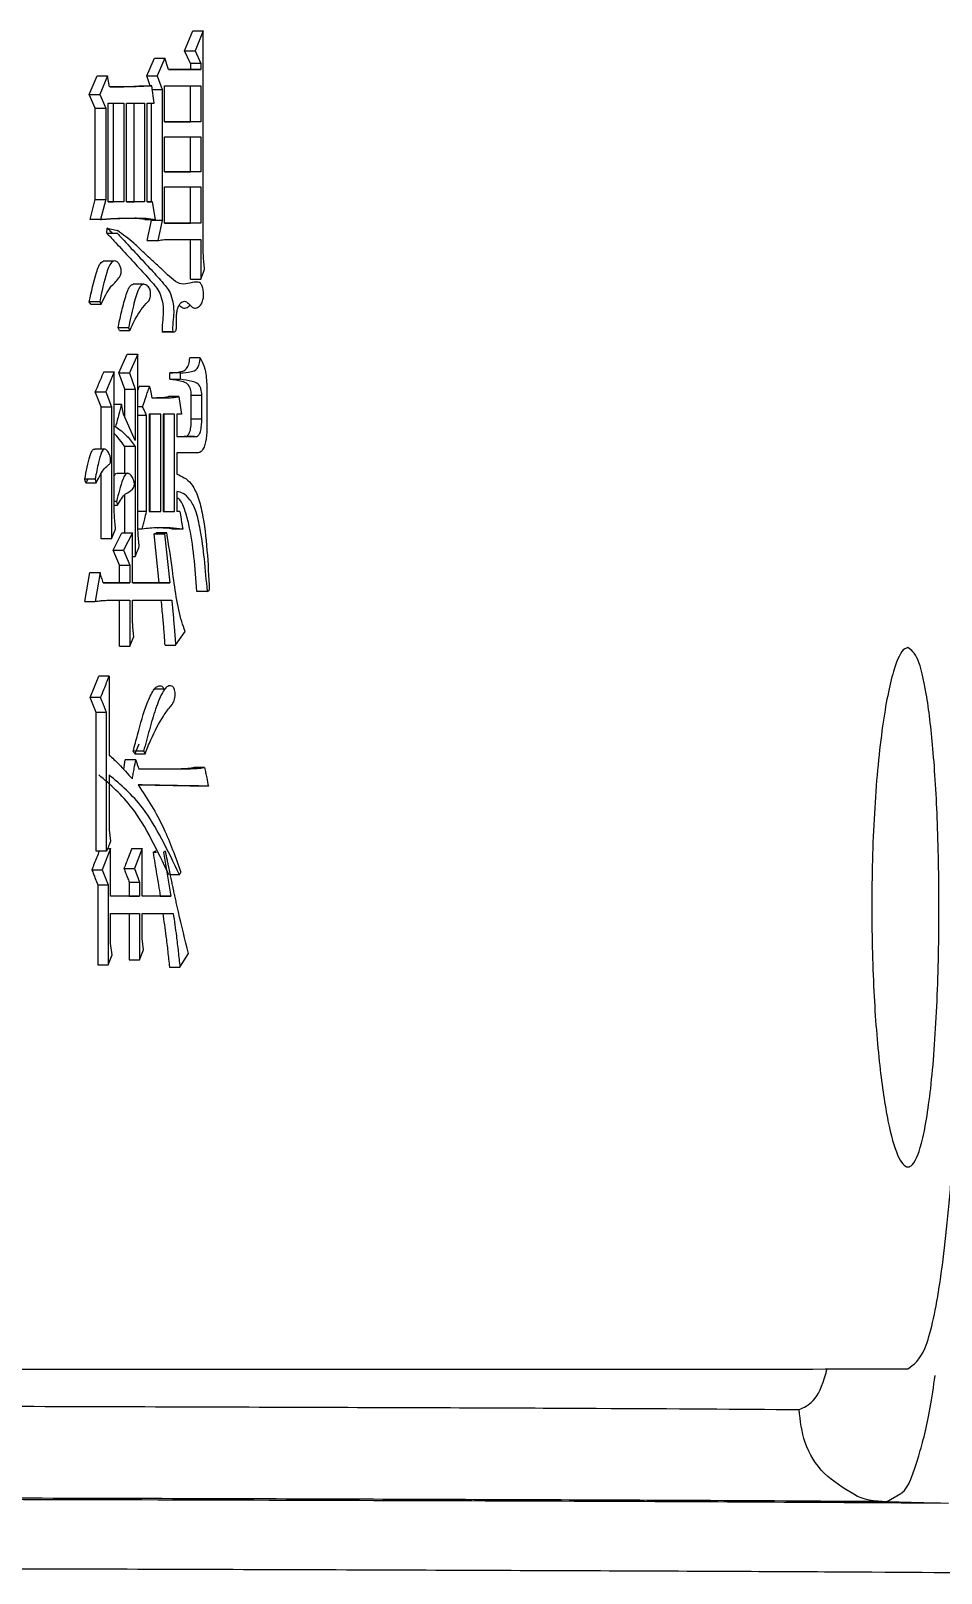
# Model space of a CAD drawing. Header units: millimetres. Extents: x 2451 to 4400, y 944 to 2322.
# Drawn here: x 3339.76 to 3347.64, y 1141.1 to 1154.46 of the extents above; entities that cross this region are included whole.
import ezdxf

# ---------------------------------------------------------------- set-up
doc = ezdxf.new("R2010")
doc.units = ezdxf.units.MM

msp = doc.modelspace()

# ---------------------------------------------------------------- linework, layer by layer
at = {"color": 7, "linetype": 'Continuous', "lineweight": 25}
for p, q in [((3341.095, 1154.285), (3341.165, 1154.458)), ((3341.165, 1154.458), (3341.256, 1154.458)), ((3341.256, 1154.458), (3341.186, 1154.285)), ((3341.256, 1152.609), (3341.256, 1154.458)), ((3340.768, 1154.069), (3340.835, 1154.221)), ((3340.835, 1154.221), (3340.925, 1154.221)), ((3340.925, 1154.221), (3340.858, 1154.069)), ((3340.955, 1154.123), (3340.925, 1154.221)), ((3341.095, 1154.285), (3341.186, 1154.285)), ((3341.145, 1154.177), (3341.095, 1154.285)), ((3341.186, 1154.285), (3341.235, 1154.177)), ((3340.27, 1153.907), (3340.339, 1154.069)), ((3340.339, 1154.069), (3340.429, 1154.069)), ((3340.429, 1154.069), (3340.36, 1153.907)), ((3340.446, 1153.972), (3340.429, 1154.069)), ((3340.768, 1154.069), (3340.858, 1154.069)), ((3340.798, 1153.983), (3340.768, 1154.069)), ((3340.858, 1154.069), (3340.9, 1153.95)), ((3341.235, 1154.177), (3341.145, 1154.177)), ((3341.145, 1154.177), (3341.145, 1154.123)), ((3341.145, 1154.123), (3341.235, 1154.123)), ((3341.235, 1154.177), (3341.235, 1154.123)), ((3340.722, 1153.983), (3340.812, 1153.983)), ((3340.833, 1153.831), (3340.812, 1153.983)), ((3340.817, 1153.95), (3340.9, 1153.95)), ((3340.9, 1153.95), (3340.9, 1152.814)), ((3340.921, 1153.669), (3340.921, 1153.983)), ((3340.921, 1153.983), (3341.235, 1153.983)), ((3341.145, 1153.669), (3341.145, 1153.983)), ((3341.235, 1153.983), (3341.235, 1153.669)), ((3340.27, 1153.907), (3340.36, 1153.907)), ((3340.322, 1153.788), (3340.27, 1153.907)), ((3340.322, 1153.788), (3340.412, 1153.788)), ((3340.322, 1152.998), (3340.322, 1153.788)), ((3340.36, 1153.907), (3340.412, 1153.788)), ((3340.412, 1153.788), (3340.412, 1152.998)), ((3340.433, 1152.977), (3340.433, 1153.831)), ((3340.433, 1153.831), (3340.57, 1153.831)), ((3340.48, 1152.977), (3340.48, 1153.831)), ((3340.57, 1153.831), (3340.57, 1152.977)), ((3340.592, 1152.977), (3340.592, 1153.831)), ((3340.592, 1153.831), (3340.749, 1153.831)), ((3340.659, 1152.977), (3340.659, 1153.831)), ((3340.749, 1153.831), (3340.749, 1152.977)), ((3340.77, 1153.831), (3340.833, 1153.831)), ((3340.77, 1152.977), (3340.77, 1153.831)), ((3340.81, 1152.977), (3340.81, 1153.831)), ((3341.235, 1153.669), (3340.921, 1153.669)), ((3340.921, 1153.669), (3341.145, 1153.669)), ((3341.235, 1153.669), (3341.145, 1153.669)), ((3340.921, 1153.236), (3340.921, 1153.539)), ((3340.921, 1153.539), (3341.235, 1153.539)), ((3341.145, 1153.236), (3341.145, 1153.539)), ((3341.235, 1153.539), (3341.235, 1153.236)), ((3341.235, 1153.236), (3340.921, 1153.236)), ((3340.921, 1153.236), (3341.145, 1153.236)), ((3341.235, 1153.236), (3341.145, 1153.236)), ((3340.279, 1152.825), (3340.322, 1152.998)), ((3340.322, 1152.998), (3340.412, 1152.998)), ((3340.412, 1152.998), (3340.368, 1152.825)), ((3340.921, 1152.793), (3340.921, 1153.106)), ((3340.921, 1153.106), (3341.235, 1153.106)), ((3341.145, 1152.793), (3341.145, 1153.106)), ((3341.235, 1153.106), (3341.235, 1152.793)), ((3340.57, 1152.977), (3340.433, 1152.977)), ((3340.433, 1152.977), (3340.48, 1152.977)), ((3340.57, 1152.977), (3340.48, 1152.977)), ((3340.749, 1152.977), (3340.592, 1152.977)), ((3340.592, 1152.977), (3340.659, 1152.977)), ((3340.749, 1152.977), (3340.659, 1152.977)), ((3340.816, 1152.977), (3340.77, 1152.977)), ((3340.77, 1152.977), (3340.816, 1152.977)), ((3340.842, 1152.825), (3340.816, 1152.977)), ((3340.368, 1152.825), (3340.279, 1152.825)), ((3340.421, 1152.706), (3340.425, 1152.749)), ((3340.425, 1152.749), (3340.513, 1152.728)), ((3340.671, 1152.836), (3340.663, 1152.836)), ((3340.671, 1152.836), (3340.762, 1152.836)), ((3340.751, 1152.825), (3340.842, 1152.825)), ((3340.762, 1152.836), (3340.842, 1152.825)), ((3340.772, 1152.641), (3340.81, 1152.814)), ((3340.81, 1152.814), (3340.81, 1152.825)), ((3340.9, 1152.814), (3340.81, 1152.814)), ((3340.9, 1152.814), (3340.862, 1152.641)), ((3341.235, 1152.793), (3340.921, 1152.793)), ((3340.921, 1152.793), (3341.145, 1152.793)), ((3341.235, 1152.793), (3341.145, 1152.793)), ((3340.772, 1152.641), (3340.862, 1152.641)), ((3341.145, 1152.306), (3341.145, 1152.652)), ((3341.235, 1152.652), (3341.235, 1152.306)), ((3340.479, 1152.463), (3340.389, 1152.463)), ((3341.235, 1152.306), (3341.268, 1152.392)), ((3340.741, 1152.263), (3340.65, 1152.263)), ((3340.283, 1152.089), (3340.27, 1152.111)), ((3340.283, 1152.089), (3340.373, 1152.089)), ((3340.36, 1152.111), (3340.373, 1152.089)), ((3340.609, 1151.884), (3340.519, 1151.884)), ((3340.532, 1151.862), (3340.622, 1151.862)), ((3341, 1151.852), (3340.91, 1151.852)), ((3340.527, 1151.495), (3340.599, 1151.657)), ((3340.599, 1151.657), (3340.69, 1151.657)), ((3340.69, 1151.657), (3340.617, 1151.495)), ((3340.69, 1150.207), (3340.69, 1151.657)), ((3341.231, 1151.624), (3341.14, 1151.624)), ((3340.395, 1151.505), (3340.485, 1151.505)), ((3340.485, 1151.505), (3340.412, 1151.332)), ((3340.485, 1150.359), (3340.485, 1151.505)), ((3340.527, 1151.495), (3340.617, 1151.495)), ((3340.578, 1151.354), (3340.527, 1151.495)), ((3340.617, 1151.495), (3340.668, 1151.354)), ((3340.69, 1151.343), (3340.701, 1151.376)), ((3340.791, 1151.376), (3340.701, 1151.376)), ((3341.058, 1151.495), (3340.968, 1151.495)), ((3340.968, 1151.44), (3340.968, 1151.495)), ((3340.968, 1151.44), (3341.058, 1151.44)), ((3341.058, 1151.495), (3341.058, 1151.44)), ((3340.322, 1151.332), (3340.412, 1151.332)), ((3340.373, 1151.202), (3340.322, 1151.332)), ((3340.412, 1151.332), (3340.463, 1151.202)), ((3340.578, 1151.111), (3340.578, 1151.354)), ((3340.668, 1151.354), (3340.668, 1150.91)), ((3340.812, 1151.278), (3340.942, 1151.278)), ((3340.812, 1151.278), (3340.851, 1151.278)), ((3340.942, 1151.278), (3340.851, 1151.278)), ((3341.046, 1151.289), (3340.955, 1151.289)), ((3341.244, 1151.3), (3341.153, 1151.3)), ((3341.153, 1151.094), (3341.153, 1151.3)), ((3341.244, 1151.094), (3341.244, 1151.3)), ((3341.288, 1151.343), (3341.288, 1151.04)), ((3340.373, 1151.202), (3340.463, 1151.202)), ((3340.373, 1150.835), (3340.373, 1151.202)), ((3340.463, 1151.202), (3340.463, 1150.056)), ((3340.485, 1151.224), (3340.549, 1151.224)), ((3340.566, 1151.138), (3340.549, 1151.224)), ((3340.668, 1150.91), (3340.566, 1151.138)), ((3340.732, 1151.202), (3340.69, 1151.202)), ((3340.766, 1151.127), (3340.69, 1151.127)), ((3340.766, 1150.294), (3340.766, 1151.127)), ((3340.888, 1151.138), (3340.787, 1151.138)), ((3340.787, 1151.138), (3340.787, 1150.294)), ((3340.797, 1150.294), (3340.797, 1151.138)), ((3340.888, 1150.294), (3340.888, 1151.138)), ((3341.009, 1151.138), (3340.909, 1151.138)), ((3340.909, 1151.138), (3340.909, 1150.294)), ((3340.918, 1150.294), (3340.918, 1151.138)), ((3341.009, 1150.294), (3341.009, 1151.138)), ((3341.067, 1151.138), (3341.029, 1151.138)), ((3341.029, 1151.138), (3341.029, 1150.943)), ((3340.485, 1151.029), (3340.498, 1151.029)), ((3341.244, 1151.094), (3341.153, 1151.094)), ((3340.668, 1150.856), (3340.578, 1150.856)), ((3340.578, 1150.624), (3340.578, 1150.856)), ((3340.668, 1150.856), (3340.668, 1149.904)), ((3341.029, 1150.943), (3341.182, 1150.943)), ((3341.029, 1150.943), (3341.091, 1150.943)), ((3341.182, 1150.943), (3341.091, 1150.943)), ((3340.408, 1150.835), (3340.317, 1150.835)), ((3341.186, 1150.802), (3341.029, 1150.802)), ((3341.029, 1150.802), (3341.029, 1150.618)), ((3341.186, 1150.802), (3341.095, 1150.802)), ((3341.225, 1150.808), (3341.229, 1150.808)), ((3340.321, 1150.575), (3340.231, 1150.575)), ((3340.256, 1150.574), (3340.24, 1150.543)), ((3340.373, 1150.056), (3340.373, 1150.624)), ((3340.606, 1150.624), (3340.515, 1150.624)), ((3340.24, 1150.543), (3340.329, 1150.543)), ((3340.578, 1150.11), (3340.578, 1150.439)), ((3341.029, 1150.467), (3341.029, 1150.294)), ((3340.506, 1150.38), (3340.485, 1150.38)), ((3340.485, 1150.348), (3340.515, 1150.348)), ((3340.766, 1150.294), (3340.69, 1150.294)), ((3340.787, 1150.294), (3340.888, 1150.294)), ((3340.787, 1150.294), (3340.797, 1150.294)), ((3340.797, 1150.294), (3340.888, 1150.294)), ((3340.909, 1150.294), (3341.009, 1150.294)), ((3340.909, 1150.294), (3340.918, 1150.294)), ((3340.918, 1150.294), (3341.009, 1150.294)), ((3341.054, 1150.294), (3341.029, 1150.294)), ((3341.054, 1150.294), (3341.029, 1150.294)), ((3340.463, 1150.056), (3340.373, 1150.056)), ((3340.463, 1150.056), (3340.498, 1150.142)), ((3340.476, 1149.958), (3340.553, 1150.11)), ((3340.643, 1150.11), (3340.566, 1149.958)), ((3340.643, 1149.677), (3340.643, 1150.11)), ((3340.728, 1150.142), (3340.691, 1150.142)), ((3340.831, 1150.099), (3340.851, 1150.11)), ((3340.831, 1150.099), (3340.921, 1150.099)), ((3340.876, 1149.677), (3340.831, 1150.099)), ((3340.942, 1150.11), (3340.851, 1150.11)), ((3340.942, 1150.11), (3340.921, 1150.099)), ((3340.921, 1150.099), (3340.967, 1149.677)), ((3341.079, 1150.142), (3340.988, 1150.142)), ((3340.476, 1149.958), (3340.566, 1149.958)), ((3340.532, 1149.829), (3340.476, 1149.958)), ((3340.566, 1149.958), (3340.622, 1149.829)), ((3340.643, 1149.904), (3340.668, 1149.904)), ((3340.532, 1149.829), (3340.622, 1149.829)), ((3340.532, 1149.677), (3340.532, 1149.829)), ((3340.622, 1149.829), (3340.622, 1149.677)), ((3340.231, 1149.515), (3340.274, 1149.764)), ((3340.274, 1149.764), (3340.364, 1149.764)), ((3340.364, 1149.764), (3340.321, 1149.515)), ((3340.622, 1149.677), (3340.39, 1149.677)), ((3340.39, 1149.677), (3340.532, 1149.677)), ((3340.532, 1149.677), (3340.622, 1149.677)), ((3340.967, 1149.677), (3340.643, 1149.677)), ((3340.643, 1149.677), (3340.876, 1149.677)), ((3340.876, 1149.677), (3340.967, 1149.677)), ((3340.231, 1149.515), (3340.321, 1149.515)), ((3340.455, 1149.526), (3340.622, 1149.526)), ((3340.532, 1149.126), (3340.532, 1149.526)), ((3340.622, 1149.526), (3340.622, 1149.126)), ((3340.643, 1149.526), (3340.984, 1149.526)), ((3340.643, 1149.428), (3340.643, 1149.526)), ((3341.293, 1149.602), (3341.202, 1149.602)), ((3341.293, 1149.602), (3341.309, 1149.612)), ((3341.017, 1149.136), (3341.099, 1149.255)), ((3340.622, 1149.126), (3340.656, 1149.212)), ((3340.926, 1149.136), (3341.017, 1149.136)), ((3340.279, 1148.682), (3340.352, 1148.866)), ((3340.442, 1148.866), (3340.442, 1148.184)), ((3340.924, 1148.754), (3340.832, 1148.754)), ((3340.33, 1148.552), (3340.279, 1148.682)), ((3340.368, 1148.682), (3340.279, 1148.682)), ((3340.42, 1148.552), (3340.33, 1148.552)), ((3340.33, 1147.352), (3340.33, 1148.552)), ((3340.42, 1147.352), (3340.42, 1148.552)), ((3340.74, 1148.217), (3340.65, 1148.217)), ((3340.699, 1148.278), (3340.663, 1148.195)), ((3340.663, 1148.195), (3340.753, 1148.195)), ((3340.568, 1148.061), (3340.582, 1148.141)), ((3340.673, 1148.141), (3340.582, 1148.141)), ((3340.698, 1148.065), (3341.133, 1148.065)), ((3340.698, 1148.065), (3341.042, 1148.065)), ((3341.042, 1148.065), (3341.133, 1148.065)), ((3341.268, 1148.076), (3341.177, 1148.076)), ((3340.442, 1148.011), (3340.442, 1147.535)), ((3341.301, 1147.914), (3341.21, 1147.914)), ((3340.442, 1147.535), (3340.455, 1147.438)), ((3340.455, 1147.373), (3340.381, 1147.189)), ((3340.429, 1147.373), (3340.455, 1147.373)), ((3340.455, 1146.962), (3340.455, 1147.373)), ((3340.728, 1147.373), (3340.66, 1147.2)), ((3340.728, 1146.962), (3340.728, 1147.373)), ((3340.42, 1147.352), (3340.33, 1147.352)), ((3340.822, 1147.341), (3340.839, 1147.352)), ((3340.822, 1147.341), (3340.852, 1147.341)), ((3340.846, 1147.352), (3340.839, 1147.352)), ((3340.929, 1147.352), (3340.913, 1147.341)), ((3340.913, 1147.341), (3340.975, 1146.962)), ((3340.292, 1147.189), (3340.381, 1147.189)), ((3340.381, 1147.189), (3340.433, 1147.059)), ((3340.57, 1147.2), (3340.66, 1147.2)), ((3340.66, 1147.2), (3340.706, 1147.081)), ((3341.05, 1147.146), (3340.972, 1147.146)), ((3341.05, 1147.146), (3341.062, 1147.168)), ((3340.343, 1147.059), (3340.433, 1147.059)), ((3340.433, 1147.059), (3340.433, 1146.367)), ((3340.616, 1147.081), (3340.706, 1147.081)), ((3340.616, 1147.081), (3340.616, 1146.962)), ((3340.706, 1147.081), (3340.706, 1146.962)), ((3340.706, 1146.962), (3340.455, 1146.962)), ((3340.616, 1146.962), (3340.455, 1146.962)), ((3340.616, 1146.962), (3340.706, 1146.962)), ((3340.975, 1146.962), (3340.728, 1146.962)), ((3340.885, 1146.962), (3340.728, 1146.962)), ((3340.885, 1146.962), (3340.975, 1146.962)), ((3340.455, 1146.811), (3340.706, 1146.811)), ((3340.455, 1146.551), (3340.455, 1146.811)), ((3340.616, 1146.811), (3340.616, 1146.41)), ((3340.706, 1146.811), (3340.706, 1146.41)), ((3340.728, 1146.811), (3340.996, 1146.811)), ((3340.728, 1146.594), (3340.728, 1146.811)), ((3340.74, 1146.497), (3340.728, 1146.594)), ((3340.433, 1146.367), (3340.468, 1146.454)), ((3340.468, 1146.454), (3340.455, 1146.551)), ((3340.706, 1146.41), (3340.74, 1146.497)), ((3341.054, 1146.346), (3341.129, 1146.464)), ((3340.343, 1146.367), (3340.433, 1146.367)), ((3340.616, 1146.41), (3340.706, 1146.41)), ((3340.964, 1146.346), (3341.054, 1146.346)), ((3347.171, 1141.714), (3347.295, 1141.786)), ((3347.708, 1141.7), (3347.171, 1141.714))]:
    msp.add_line(p, q, dxfattribs=at)
at = {"color": 7, "linetype": 'Continuous', "lineweight": 25, "flags": 128}
for points in [[(3340.421, 1152.706), (3340.461, 1152.706), (3340.486, 1152.706), (3340.511, 1152.706)], [(3341.145, 1152.306), (3341.167, 1152.306), (3341.19, 1152.306), (3341.213, 1152.306), (3341.235, 1152.306)], [(3340.36, 1152.111), (3340.327, 1152.111), (3340.298, 1152.111), (3340.27, 1152.111)], [(3340.532, 1151.862), (3340.528, 1151.868), (3340.525, 1151.873), (3340.519, 1151.884)], [(3340.609, 1151.884), (3340.612, 1151.878), (3340.617, 1151.87), (3340.622, 1151.862)], [(3340.791, 1151.376), (3340.802, 1151.327), (3340.812, 1151.278)], [(3340.578, 1151.354), (3340.623, 1151.354), (3340.668, 1151.354)], [(3341.046, 1151.289), (3341.056, 1151.213), (3341.067, 1151.138)], [(3340.24, 1150.543), (3340.238, 1150.551), (3340.235, 1150.559), (3340.231, 1150.575)], [(3340.321, 1150.575), (3340.325, 1150.559), (3340.329, 1150.543)], [(3340.506, 1150.38), (3340.511, 1150.364), (3340.515, 1150.348)], [(3341.054, 1150.294), (3341.062, 1150.247), (3341.069, 1150.201), (3341.079, 1150.142)], [(3340.553, 1150.11), (3340.576, 1150.11), (3340.609, 1150.11), (3340.643, 1150.11)], [(3340.532, 1149.126), (3340.554, 1149.126), (3340.577, 1149.126), (3340.599, 1149.126), (3340.622, 1149.126)], [(3340.442, 1148.866), (3340.397, 1148.866), (3340.352, 1148.866)], [(3340.663, 1148.195), (3340.66, 1148.201), (3340.656, 1148.206), (3340.65, 1148.217)], [(3340.74, 1148.217), (3340.747, 1148.206), (3340.753, 1148.195)], [(3340.637, 1147.373), (3340.66, 1147.373), (3340.694, 1147.373), (3340.728, 1147.373)], [(3340.343, 1147.059), (3340.343, 1146.713), (3340.343, 1146.367)]]:
    msp.add_lwpolyline(points, dxfattribs=at)
at = {"color": 7, "linetype": 'Continuous', "lineweight": 25}
for points, knots in [([(3341.235, 1154.123), (3341.194, 1154.123), (3341.101, 1154.123), (3341.007, 1154.123), (3340.955, 1154.123)], [0, 0, 0, 0, 0.44202, 1, 1, 1, 1]), ([(3340.955, 1154.123), (3340.966, 1154.123), (3341.03, 1154.123), (3341.093, 1154.123), (3341.145, 1154.123)], [0, 0, 0, 0, 0.178373, 1, 1, 1, 1]), ([(3340.812, 1153.983), (3340.81, 1153.982), (3340.804, 1153.982), (3340.795, 1153.981), (3340.783, 1153.98), (3340.773, 1153.98), (3340.765, 1153.979), (3340.759, 1153.979), (3340.753, 1153.978), (3340.748, 1153.978), (3340.742, 1153.978), (3340.736, 1153.977), (3340.73, 1153.977), (3340.718, 1153.976), (3340.677, 1153.975), (3340.629, 1153.973), (3340.588, 1153.973), (3340.576, 1153.973), (3340.57, 1153.973), (3340.564, 1153.973), (3340.558, 1153.972), (3340.552, 1153.972), (3340.546, 1153.972), (3340.54, 1153.972), (3340.534, 1153.972), (3340.528, 1153.972), (3340.522, 1153.972), (3340.516, 1153.972), (3340.51, 1153.972), (3340.504, 1153.972), (3340.499, 1153.972), (3340.495, 1153.972), (3340.492, 1153.972), (3340.489, 1153.972), (3340.486, 1153.972), (3340.483, 1153.972), (3340.48, 1153.972), (3340.477, 1153.972), (3340.474, 1153.972), (3340.471, 1153.972), (3340.468, 1153.972), (3340.465, 1153.972), (3340.462, 1153.972), (3340.459, 1153.972), (3340.456, 1153.972), (3340.453, 1153.972), (3340.45, 1153.972), (3340.448, 1153.972), (3340.446, 1153.972)], [0, 0, 0, 0, 0.0162043, 0.0486129, 0.0810215, 0.1134301, 0.1296344, 0.1458387, 0.1620431, 0.1782474, 0.1944517, 0.210656, 0.2268603, 0.2430646, 0.3078819, 0.5671533, 0.6319705, 0.6481748, 0.6643791, 0.6805834, 0.6967877, 0.712992, 0.7291963, 0.7454006, 0.7616049, 0.7778092, 0.7940136, 0.8102179, 0.8264222, 0.8426265, 0.8588308, 0.8669329, 0.8750351, 0.8831372, 0.8912394, 0.8993415, 0.9074437, 0.9155458, 0.923648, 0.9317501, 0.9398523, 0.9479544, 0.9560566, 0.9641588, 0.9722609, 0.9803631, 0.9884652, 1, 1, 1, 1]), ([(3340.45, 1153.972), (3340.451, 1153.972), (3340.483, 1153.973), (3340.574, 1153.973), (3340.664, 1153.979), (3340.722, 1153.983)], [0, 0, 0, 0, 0.005708, 0.354347, 1, 1, 1, 1]), ([(3340.368, 1152.825), (3340.371, 1152.825), (3340.374, 1152.825), (3340.379, 1152.826), (3340.384, 1152.826), (3340.391, 1152.827), (3340.397, 1152.827), (3340.403, 1152.827), (3340.409, 1152.828), (3340.418, 1152.828), (3340.428, 1152.829), (3340.441, 1152.83), (3340.453, 1152.831), (3340.479, 1152.832), (3340.508, 1152.834), (3340.537, 1152.835), (3340.552, 1152.835), (3340.562, 1152.835), (3340.572, 1152.836), (3340.585, 1152.836), (3340.597, 1152.836), (3340.61, 1152.836), (3340.622, 1152.836), (3340.635, 1152.836), (3340.647, 1152.836), (3340.66, 1152.836), (3340.67, 1152.836), (3340.678, 1152.836), (3340.684, 1152.836), (3340.691, 1152.836), (3340.697, 1152.836), (3340.703, 1152.836), (3340.709, 1152.836), (3340.715, 1152.836), (3340.721, 1152.836), (3340.728, 1152.836), (3340.734, 1152.836), (3340.739, 1152.836), (3340.743, 1152.836), (3340.746, 1152.836), (3340.749, 1152.836), (3340.752, 1152.836), (3340.755, 1152.836), (3340.758, 1152.836), (3340.76, 1152.836), (3340.762, 1152.836)], [0, 0, 0, 0, 0.015876, 0.023814, 0.03969, 0.055566, 0.071442, 0.087319, 0.103195, 0.119071, 0.150823, 0.182575, 0.214327, 0.246079, 0.373089, 0.436594, 0.468346, 0.484222, 0.515974, 0.547726, 0.579478, 0.611231, 0.642983, 0.674735, 0.706487, 0.738239, 0.769992, 0.785868, 0.801744, 0.81762, 0.833496, 0.849372, 0.865248, 0.881124, 0.897, 0.912876, 0.928753, 0.944629, 0.952567, 0.960505, 0.968443, 0.976381, 0.984319, 0.988288, 1, 1, 1, 1]), ([(3340.471, 1152.706), (3340.462, 1152.714), (3340.449, 1152.727), (3340.434, 1152.741), (3340.428, 1152.747), (3340.426, 1152.749), (3340.425, 1152.749), (3340.425, 1152.749)], [0, 0, 0, 0, 0.57762, 0.877327, 0.960792, 0.985928, 1, 1, 1, 1]), ([(3340.48, 1152.832), (3340.517, 1152.833), (3340.573, 1152.835), (3340.633, 1152.836), (3340.666, 1152.836), (3340.668, 1152.836), (3340.668, 1152.836)], [0, 0, 0, 0, 0.566483, 0.851975, 0.981634, 1, 1, 1, 1]), ([(3341, 1151.852), (3341.003, 1151.851), (3341.009, 1151.85), (3341.016, 1151.857), (3341.021, 1151.865), (3341.024, 1151.876), (3341.027, 1151.9), (3341.026, 1151.931), (3341.025, 1151.959), (3341.025, 1151.987), (3341.027, 1152.021), (3341.036, 1152.058), (3341.05, 1152.087), (3341.066, 1152.106), (3341.084, 1152.116), (3341.109, 1152.116), (3341.137, 1152.086), (3341.17, 1152.052), (3341.208, 1152.058), (3341.234, 1152.08), (3341.248, 1152.108), (3341.254, 1152.126), (3341.258, 1152.145), (3341.26, 1152.166), (3341.26, 1152.188), (3341.257, 1152.209), (3341.253, 1152.229), (3341.247, 1152.246), (3341.24, 1152.261), (3341.229, 1152.276), (3341.172, 1152.292), (3341.069, 1152.227), (3340.952, 1152.341), (3340.869, 1152.421), (3340.826, 1152.46), (3340.803, 1152.48), (3340.78, 1152.502), (3340.731, 1152.547), (3340.64, 1152.637), (3340.561, 1152.694), (3340.513, 1152.728)], [0, 0, 0, 0, 0.007428, 0.015109, 0.018668, 0.022262, 0.030315, 0.045537, 0.055335, 0.060934, 0.076504, 0.091913, 0.106834, 0.123007, 0.138661, 0.154166, 0.18521, 0.21654, 0.248061, 0.27952, 0.288103, 0.295996, 0.3036, 0.311361, 0.319284, 0.327009, 0.334918, 0.343372, 0.351316, 0.359048, 0.375174, 0.500216, 0.624957, 0.687444, 0.729472, 0.742369, 0.749853, 0.793377, 0.874708, 1, 1, 1, 1]), ([(3340.751, 1152.825), (3340.744, 1152.826), (3340.73, 1152.828), (3340.703, 1152.832), (3340.683, 1152.834), (3340.671, 1152.836)], [0, 0, 0, 0, 0.271354, 0.542708, 1, 1, 1, 1]), ([(3340.421, 1152.706), (3340.442, 1152.684), (3340.546, 1152.572), (3340.686, 1152.42), (3340.815, 1152.279), (3340.874, 1152.206), (3340.9, 1152.135), (3340.912, 1152.053), (3340.909, 1151.97), (3340.899, 1151.904), (3340.901, 1151.86), (3340.902, 1151.846)], [0, 0, 0, 0, 0.102435, 0.512153, 0.690818, 0.751837, 0.813676, 0.86765, 0.91383, 0.973479, 1, 1, 1, 1]), ([(3340.509, 1152.708), (3340.53, 1152.686), (3340.634, 1152.574), (3340.774, 1152.423), (3340.904, 1152.28), (3340.963, 1152.208), (3340.99, 1152.137), (3341.002, 1152.056), (3341, 1151.971), (3340.989, 1151.905), (3340.992, 1151.86), (3340.993, 1151.846)], [0, 0, 0, 0, 0.102062, 0.510275, 0.689515, 0.750609, 0.812535, 0.866745, 0.912849, 0.973626, 1, 1, 1, 1]), ([(3340.862, 1152.641), (3340.877, 1152.644), (3340.901, 1152.648), (3340.935, 1152.651), (3340.954, 1152.652), (3340.963, 1152.652)], [0, 0, 0, 0, 0.443386, 0.721661, 1, 1, 1, 1]), ([(3340.963, 1152.652), (3341.009, 1152.652), (3341.1, 1152.652), (3341.19, 1152.652), (3341.235, 1152.652)], [0, 0, 0, 0, 0.499996, 1, 1, 1, 1]), ([(3341.268, 1152.392), (3341.264, 1152.432), (3341.257, 1152.503), (3341.256, 1152.576), (3341.256, 1152.609)], [0, 0, 0, 0, 0.558835, 1, 1, 1, 1]), ([(3340.27, 1152.111), (3340.288, 1152.199), (3340.311, 1152.31), (3340.352, 1152.422), (3340.373, 1152.457), (3340.387, 1152.46), (3340.39, 1152.461)], [0, 0, 0, 0, 0.631295, 0.792978, 0.948304, 1, 1, 1, 1]), ([(3340.373, 1152.089), (3340.399, 1152.145), (3340.444, 1152.242), (3340.51, 1152.289), (3340.538, 1152.336), (3340.545, 1152.357), (3340.547, 1152.375), (3340.545, 1152.394), (3340.539, 1152.415), (3340.528, 1152.44), (3340.511, 1152.461), (3340.49, 1152.467), (3340.466, 1152.459), (3340.441, 1152.423), (3340.401, 1152.31), (3340.378, 1152.199), (3340.36, 1152.111)], [0, 0, 0, 0, 0.207454, 0.367231, 0.400729, 0.416588, 0.431291, 0.448091, 0.466661, 0.497247, 0.538505, 0.578637, 0.620092, 0.68235, 0.74713, 1, 1, 1, 1]), ([(3340.519, 1151.884), (3340.528, 1151.928), (3340.547, 1152.022), (3340.577, 1152.132), (3340.602, 1152.213), (3340.623, 1152.249), (3340.64, 1152.264), (3340.649, 1152.262), (3340.65, 1152.262)], [0, 0, 0, 0, 0.286852, 0.622404, 0.772133, 0.876755, 0.981673, 1, 1, 1, 1]), ([(3340.622, 1151.862), (3340.637, 1151.896), (3340.682, 1151.997), (3340.741, 1152.077), (3340.787, 1152.12), (3340.796, 1152.138), (3340.8, 1152.159), (3340.802, 1152.181), (3340.8, 1152.201), (3340.796, 1152.219), (3340.783, 1152.242), (3340.763, 1152.258), (3340.738, 1152.266), (3340.716, 1152.253), (3340.683, 1152.197), (3340.648, 1152.066), (3340.623, 1151.948), (3340.609, 1151.884)], [0, 0, 0, 0, 0.118686, 0.359193, 0.382947, 0.402076, 0.42122, 0.441112, 0.455767, 0.470498, 0.490907, 0.5484, 0.590659, 0.633123, 0.67426, 0.821854, 1, 1, 1, 1]), ([(3341.049, 1152.083), (3341.051, 1152.081), (3341.064, 1152.068), (3341.089, 1152.05), (3341.12, 1152.06), (3341.136, 1152.077), (3341.142, 1152.083)], [0, 0, 0, 0, 0.062707, 0.42903, 0.814411, 1, 1, 1, 1]), ([(3340.993, 1151.846), (3340.977, 1151.848), (3340.951, 1151.852), (3340.921, 1151.852), (3340.907, 1151.85), (3340.903, 1151.848), (3340.902, 1151.847), (3340.902, 1151.846), (3340.902, 1151.846), (3340.902, 1151.846)], [0, 0, 0, 0, 0.493604, 0.861876, 0.955662, 0.982084, 0.991539, 0.995796, 1, 1, 1, 1]), ([(3340.91, 1151.852), (3340.908, 1151.852), (3340.906, 1151.852), (3340.903, 1151.852), (3340.902, 1151.852), (3340.902, 1151.852), (3340.902, 1151.852), (3340.907, 1151.852), (3340.926, 1151.852), (3340.956, 1151.852), (3340.982, 1151.852), (3341, 1151.852)], [0, 0, 0, 0, 0.098172, 0.149995, 0.155806, 0.157687, 0.15895, 0.159405, 0.360072, 0.564643, 1, 1, 1, 1]), ([(3340.968, 1151.495), (3341, 1151.497), (3341.048, 1151.5), (3341.106, 1151.517), (3341.133, 1151.568), (3341.138, 1151.605), (3341.14, 1151.624)], [0, 0, 0, 0, 0.4926757, 0.7494269, 0.8720119, 1, 1, 1, 1]), ([(3341.058, 1151.495), (3341.09, 1151.497), (3341.139, 1151.5), (3341.196, 1151.517), (3341.224, 1151.568), (3341.229, 1151.605), (3341.231, 1151.624)], [0, 0, 0, 0, 0.492785, 0.749576, 0.872123, 1, 1, 1, 1]), ([(3341.231, 1151.624), (3341.243, 1151.602), (3341.263, 1151.564), (3341.28, 1151.488), (3341.287, 1151.417), (3341.288, 1151.368), (3341.288, 1151.343)], [0, 0, 0, 0, 0.32906, 0.549528, 0.774008, 1, 1, 1, 1]), ([(3340.395, 1151.505), (3340.385, 1151.481), (3340.367, 1151.44), (3340.343, 1151.382), (3340.329, 1151.349), (3340.322, 1151.332)], [0, 0, 0, 0, 0.420871, 0.710435, 1, 1, 1, 1]), ([(3340.732, 1151.202), (3340.742, 1151.231), (3340.757, 1151.275), (3340.776, 1151.332), (3340.786, 1151.361), (3340.791, 1151.376)], [0, 0, 0, 0, 0.5, 0.75, 1, 1, 1, 1]), ([(3341.153, 1151.3), (3341.152, 1151.31), (3341.152, 1151.33), (3341.146, 1151.358), (3341.136, 1151.381), (3341.112, 1151.41), (3341.054, 1151.424), (3341.002, 1151.434), (3340.968, 1151.44)], [0, 0, 0, 0, 0.060186, 0.119313, 0.185904, 0.25149, 0.507936, 1, 1, 1, 1]), ([(3341.244, 1151.3), (3341.243, 1151.31), (3341.243, 1151.33), (3341.237, 1151.358), (3341.227, 1151.381), (3341.202, 1151.41), (3341.145, 1151.424), (3341.093, 1151.434), (3341.058, 1151.44)], [0, 0, 0, 0, 0.060123, 0.1192, 0.185763, 0.251345, 0.507834, 1, 1, 1, 1]), ([(3340.851, 1151.278), (3340.866, 1151.279), (3340.891, 1151.279), (3340.925, 1151.284), (3340.945, 1151.287), (3340.955, 1151.289)], [0, 0, 0, 0, 0.416267, 0.70808, 1, 1, 1, 1]), ([(3340.942, 1151.278), (3340.956, 1151.279), (3340.981, 1151.28), (3341.016, 1151.284), (3341.036, 1151.287), (3341.046, 1151.289)], [0, 0, 0, 0, 0.415687, 0.707752, 1, 1, 1, 1]), ([(3340.549, 1151.224), (3340.541, 1151.195), (3340.529, 1151.148), (3340.512, 1151.083), (3340.502, 1151.047), (3340.498, 1151.029)], [0, 0, 0, 0, 0.4440726, 0.7220363, 1, 1, 1, 1]), ([(3340.766, 1151.127), (3340.76, 1151.139), (3340.749, 1151.165), (3340.738, 1151.19), (3340.732, 1151.202)], [0, 0, 0, 0, 0.499999, 1, 1, 1, 1]), ([(3340.498, 1151.029), (3340.531, 1151.005), (3340.591, 1150.961), (3340.645, 1150.888), (3340.668, 1150.856)], [0, 0, 0, 0, 0.557248, 1, 1, 1, 1]), ([(3341.102, 1150.943), (3341.104, 1150.943), (3341.113, 1150.943), (3341.128, 1150.955), (3341.144, 1150.987), (3341.152, 1151.038), (3341.152, 1151.075), (3341.153, 1151.094)], [0, 0, 0, 0, 0.086761, 0.285824, 0.490519, 0.742777, 1, 1, 1, 1]), ([(3341.182, 1150.943), (3341.188, 1150.942), (3341.2, 1150.942), (3341.219, 1150.954), (3341.234, 1150.987), (3341.243, 1151.038), (3341.243, 1151.075), (3341.244, 1151.094)], [0, 0, 0, 0, 0.178016, 0.357314, 0.541602, 0.768589, 1, 1, 1, 1]), ([(3341.288, 1151.04), (3341.288, 1151.001), (3341.286, 1150.924), (3341.26, 1150.83), (3341.221, 1150.799), (3341.198, 1150.801), (3341.186, 1150.802)], [0, 0, 0, 0, 0.295173, 0.576606, 0.789028, 1, 1, 1, 1]), ([(3340.578, 1150.856), (3340.548, 1150.899), (3340.518, 1150.942), (3340.485, 1150.969), (3340.485, 1150.969)], [0, 0, 0, 0, 0.9948219, 1, 1, 1, 1]), ([(3340.231, 1150.575), (3340.238, 1150.61), (3340.25, 1150.678), (3340.269, 1150.754), (3340.285, 1150.803), (3340.296, 1150.825), (3340.308, 1150.835), (3340.315, 1150.834), (3340.317, 1150.833)], [0, 0, 0, 0, 0.332169, 0.644911, 0.764477, 0.861963, 0.944096, 1, 1, 1, 1]), ([(3340.329, 1150.543), (3340.342, 1150.568), (3340.365, 1150.613), (3340.401, 1150.67), (3340.43, 1150.691), (3340.447, 1150.708), (3340.452, 1150.717), (3340.455, 1150.729), (3340.455, 1150.743), (3340.454, 1150.76), (3340.449, 1150.781), (3340.437, 1150.803), (3340.424, 1150.823), (3340.409, 1150.836), (3340.397, 1150.835), (3340.386, 1150.825), (3340.368, 1150.79), (3340.345, 1150.705), (3340.33, 1150.624), (3340.321, 1150.575)], [0, 0, 0, 0, 0.133739, 0.243051, 0.352533, 0.371712, 0.391103, 0.40333, 0.418292, 0.440552, 0.463875, 0.498841, 0.561321, 0.592898, 0.624761, 0.654015, 0.68757, 0.813379, 1, 1, 1, 1]), ([(3340.485, 1150.599), (3340.486, 1150.603), (3340.494, 1150.619), (3340.506, 1150.629), (3340.514, 1150.624), (3340.515, 1150.624)], [0, 0, 0, 0, 0.216989, 0.955314, 1, 1, 1, 1]), ([(3340.515, 1150.348), (3340.537, 1150.387), (3340.576, 1150.457), (3340.63, 1150.468), (3340.654, 1150.5), (3340.659, 1150.515), (3340.661, 1150.529), (3340.66, 1150.544), (3340.655, 1150.562), (3340.645, 1150.587), (3340.628, 1150.614), (3340.604, 1150.63), (3340.578, 1150.614), (3340.543, 1150.531), (3340.522, 1150.447), (3340.506, 1150.38)], [0, 0, 0, 0, 0.206756, 0.36622, 0.399315, 0.414903, 0.42938, 0.446247, 0.465285, 0.496864, 0.558757, 0.621691, 0.682799, 0.747419, 1, 1, 1, 1]), ([(3341.029, 1150.618), (3341.072, 1150.599), (3341.138, 1150.57), (3341.211, 1150.436), (3341.285, 1150.135), (3341.298, 1149.844), (3341.309, 1149.612)], [0, 0, 0, 0, 0.2265728, 0.3529789, 0.4833551, 1, 1, 1, 1]), ([(3341.293, 1149.602), (3341.284, 1149.696), (3341.269, 1149.877), (3341.238, 1150.114), (3341.198, 1150.296), (3341.143, 1150.403), (3341.086, 1150.455), (3341.047, 1150.463), (3341.029, 1150.467)], [0, 0, 0, 0, 0.245646, 0.473666, 0.633063, 0.763711, 0.894016, 1, 1, 1, 1]), ([(3340.498, 1150.142), (3340.493, 1150.183), (3340.486, 1150.255), (3340.485, 1150.328), (3340.485, 1150.359)], [0, 0, 0, 0, 0.576873, 1, 1, 1, 1]), ([(3341.202, 1149.602), (3341.186, 1149.804), (3341.167, 1150.058), (3341.099, 1150.311), (3341.062, 1150.395), (3341.035, 1150.409), (3341.029, 1150.412)], [0, 0, 0, 0, 0.63735, 0.798589, 0.954752, 1, 1, 1, 1]), ([(3340.702, 1149.991), (3340.698, 1150.031), (3340.691, 1150.102), (3340.69, 1150.175), (3340.69, 1150.207)], [0, 0, 0, 0, 0.558839, 1, 1, 1, 1]), ([(3340.728, 1150.142), (3340.731, 1150.157), (3340.739, 1150.186), (3340.751, 1150.237), (3340.76, 1150.272), (3340.766, 1150.294)], [0, 0, 0, 0, 0.288217, 0.576435, 1, 1, 1, 1]), ([(3341.079, 1150.142), (3341.043, 1150.146), (3340.971, 1150.152), (3340.854, 1150.156), (3340.773, 1150.147), (3340.728, 1150.142)], [0, 0, 0, 0, 0.3098767, 0.6197907, 1, 1, 1, 1]), ([(3340.862, 1150.152), (3340.861, 1150.152), (3340.859, 1150.151), (3340.864, 1150.152), (3340.867, 1150.152)], [0, 0, 0, 0, 0.2301079, 1, 1, 1, 1]), ([(3340.988, 1150.142), (3340.953, 1150.147), (3340.912, 1150.151), (3340.871, 1150.151), (3340.867, 1150.151)], [0, 0, 0, 0, 0.8876936, 1, 1, 1, 1]), ([(3341.099, 1149.255), (3341.089, 1149.283), (3341.035, 1149.434), (3340.997, 1149.744), (3340.958, 1150.003), (3340.942, 1150.11)], [0, 0, 0, 0, 0.116288, 0.635254, 1, 1, 1, 1]), ([(3340.668, 1149.904), (3340.673, 1149.917), (3340.681, 1149.937), (3340.693, 1149.966), (3340.699, 1149.983), (3340.702, 1149.991)], [0, 0, 0, 0, 0.4283462, 0.7141671, 1, 1, 1, 1]), ([(3340.39, 1149.677), (3340.386, 1149.692), (3340.377, 1149.72), (3340.368, 1149.749), (3340.364, 1149.764)], [0, 0, 0, 0, 0.499999, 1, 1, 1, 1]), ([(3340.321, 1149.515), (3340.336, 1149.517), (3340.366, 1149.521), (3340.41, 1149.524), (3340.44, 1149.525), (3340.455, 1149.526)], [0, 0, 0, 0, 0.33558, 0.667724, 1, 1, 1, 1]), ([(3340.926, 1149.136), (3340.924, 1149.176), (3340.918, 1149.257), (3340.907, 1149.386), (3340.898, 1149.476), (3340.893, 1149.526)], [0, 0, 0, 0, 0.306393, 0.6128198, 1, 1, 1, 1]), ([(3340.984, 1149.526), (3340.988, 1149.486), (3340.995, 1149.407), (3341.007, 1149.278), (3341.013, 1149.187), (3341.017, 1149.136)], [0, 0, 0, 0, 0.306381, 0.612797, 1, 1, 1, 1]), ([(3340.656, 1149.212), (3340.651, 1149.252), (3340.644, 1149.323), (3340.643, 1149.396), (3340.643, 1149.428)], [0, 0, 0, 0, 0.558835, 1, 1, 1, 1]), ([(3347.357, 1149.115), (3347.386, 1149.094), (3347.445, 1149.052), (3347.52, 1148.731), (3347.579, 1148.242), (3347.618, 1147.583), (3347.631, 1146.802), (3347.613, 1145.989), (3347.561, 1145.277), (3347.481, 1144.792), (3347.408, 1144.63), (3347.337, 1144.604), (3347.267, 1144.686), (3347.18, 1144.996), (3347.107, 1145.488), (3347.055, 1146.146), (3347.037, 1146.927), (3347.062, 1147.74), (3347.13, 1148.452), (3347.226, 1148.935), (3347.306, 1149.103), (3347.348, 1149.112), (3347.357, 1149.115)], [0, 0, 0, 0, 0.0462758, 0.0927179, 0.1417121, 0.1951856, 0.2536832, 0.3152623, 0.3769162, 0.4343748, 0.4858184, 0.4999945, 0.5462457, 0.5926943, 0.6417948, 0.6951523, 0.7535088, 0.8153875, 0.8768489, 0.9341452, 0.9857242, 1, 1, 1, 1]), ([(3340.368, 1148.682), (3340.378, 1148.707), (3340.396, 1148.75), (3340.42, 1148.811), (3340.435, 1148.848), (3340.442, 1148.866)], [0, 0, 0, 0, 0.407194, 0.703597, 1, 1, 1, 1]), ([(3340.65, 1148.217), (3340.663, 1148.265), (3340.7, 1148.408), (3340.753, 1148.597), (3340.813, 1148.731), (3340.852, 1148.778), (3340.877, 1148.786), (3340.897, 1148.781), (3340.908, 1148.771), (3340.914, 1148.761), (3340.916, 1148.754), (3340.916, 1148.754)], [0, 0, 0, 0, 0.186803, 0.560962, 0.749178, 0.825797, 0.902611, 0.942659, 0.97537, 0.998161, 1, 1, 1, 1]), ([(3340.753, 1148.195), (3340.769, 1148.236), (3340.818, 1148.356), (3340.891, 1148.496), (3340.96, 1148.592), (3340.996, 1148.63), (3341.009, 1148.668), (3341.013, 1148.696), (3341.013, 1148.724), (3341.009, 1148.748), (3341.002, 1148.767), (3340.99, 1148.78), (3340.969, 1148.787), (3340.941, 1148.778), (3340.893, 1148.716), (3340.843, 1148.585), (3340.789, 1148.404), (3340.757, 1148.279), (3340.74, 1148.217)], [0, 0, 0, 0, 0.09565, 0.280795, 0.373244, 0.419662, 0.436462, 0.4533, 0.470465, 0.483389, 0.496387, 0.510841, 0.535897, 0.579802, 0.622961, 0.750748, 0.875017, 1, 1, 1, 1]), ([(3340.42, 1148.552), (3340.415, 1148.565), (3340.405, 1148.59), (3340.388, 1148.633), (3340.376, 1148.664), (3340.368, 1148.682)], [0, 0, 0, 0, 0.288432, 0.576865, 1, 1, 1, 1]), ([(3340.442, 1148.184), (3340.47, 1148.159), (3340.518, 1148.114), (3340.585, 1148.043), (3340.623, 1148), (3340.643, 1147.979)], [0, 0, 0, 0, 0.409741, 0.70481, 1, 1, 1, 1]), ([(3340.643, 1147.979), (3340.646, 1147.994), (3340.651, 1148.025), (3340.661, 1148.079), (3340.668, 1148.118), (3340.673, 1148.141)], [0, 0, 0, 0, 0.283862, 0.567725, 1, 1, 1, 1]), ([(3340.673, 1148.141), (3340.675, 1148.135), (3340.68, 1148.119), (3340.688, 1148.094), (3340.695, 1148.075), (3340.698, 1148.065)], [0, 0, 0, 0, 0.250001, 0.625, 1, 1, 1, 1]), ([(3341.042, 1148.065), (3341.058, 1148.066), (3341.089, 1148.066), (3341.134, 1148.069), (3341.163, 1148.074), (3341.177, 1148.076)], [0, 0, 0, 0, 0.356279, 0.677944, 1, 1, 1, 1]), ([(3341.133, 1148.065), (3341.149, 1148.066), (3341.179, 1148.066), (3341.225, 1148.069), (3341.254, 1148.074), (3341.268, 1148.076)], [0, 0, 0, 0, 0.355817, 0.677713, 1, 1, 1, 1]), ([(3341.268, 1148.076), (3341.271, 1148.061), (3341.277, 1148.031), (3341.288, 1147.977), (3341.296, 1147.938), (3341.301, 1147.914)], [0, 0, 0, 0, 0.277507, 0.555013, 1, 1, 1, 1]), ([(3340.959, 1147.146), (3340.859, 1147.357), (3340.681, 1147.732), (3340.452, 1147.927), (3340.352, 1148.011)], [0, 0, 0, 0, 0.564667, 1, 1, 1, 1]), ([(3341.05, 1147.146), (3340.95, 1147.357), (3340.772, 1147.732), (3340.542, 1147.927), (3340.442, 1148.011)], [0, 0, 0, 0, 0.564597, 1, 1, 1, 1]), ([(3341.301, 1147.914), (3341.297, 1147.914), (3341.285, 1147.914), (3341.269, 1147.915), (3341.25, 1147.915), (3341.23, 1147.915), (3341.21, 1147.916), (3341.191, 1147.916), (3341.175, 1147.916), (3341.155, 1147.917), (3341.135, 1147.917), (3341.116, 1147.917), (3341.096, 1147.918), (3341.08, 1147.918), (3341.06, 1147.918), (3341.044, 1147.918), (3341.024, 1147.919), (3341.004, 1147.919), (3340.984, 1147.92), (3340.964, 1147.92), (3340.948, 1147.92), (3340.928, 1147.921), (3340.908, 1147.921), (3340.888, 1147.921), (3340.868, 1147.922), (3340.852, 1147.922), (3340.832, 1147.922), (3340.816, 1147.923), (3340.795, 1147.923), (3340.779, 1147.923), (3340.759, 1147.924), (3340.732, 1147.924), (3340.709, 1147.925), (3340.694, 1147.925)], [0, 0, 0, 0, 0.019729, 0.059186, 0.078915, 0.118372, 0.157829, 0.177558, 0.217015, 0.236744, 0.276201, 0.315659, 0.335387, 0.374845, 0.394573, 0.43403, 0.453759, 0.493216, 0.532674, 0.552402, 0.59186, 0.611588, 0.651046, 0.690503, 0.710232, 0.749689, 0.769418, 0.808875, 0.828604, 0.868061, 0.88779, 0.927247, 1, 1, 1, 1]), ([(3340.694, 1147.925), (3340.771, 1147.807), (3340.91, 1147.594), (3341.016, 1147.299), (3341.062, 1147.168)], [0, 0, 0, 0, 0.555449, 1, 1, 1, 1]), ([(3341.21, 1147.914), (3341.147, 1147.915), (3341.016, 1147.918), (3340.844, 1147.921), (3340.734, 1147.923), (3340.695, 1147.923)], [0, 0, 0, 0, 0.371075, 0.772541, 1, 1, 1, 1]), ([(3340.455, 1147.438), (3340.45, 1147.426), (3340.442, 1147.405), (3340.43, 1147.376), (3340.423, 1147.36), (3340.42, 1147.352)], [0, 0, 0, 0, 0.428361, 0.714181, 1, 1, 1, 1]), ([(3340.637, 1147.373), (3340.628, 1147.348), (3340.612, 1147.307), (3340.589, 1147.249), (3340.576, 1147.216), (3340.57, 1147.2)], [0, 0, 0, 0, 0.432898, 0.716449, 1, 1, 1, 1]), ([(3340.356, 1147.352), (3340.349, 1147.334), (3340.335, 1147.298), (3340.313, 1147.244), (3340.299, 1147.207), (3340.292, 1147.189)], [0, 0, 0, 0, 0.32842, 0.66421, 1, 1, 1, 1]), ([(3340.822, 1147.341), (3340.833, 1147.278), (3340.848, 1147.183), (3340.869, 1147.057), (3340.88, 1146.994), (3340.885, 1146.962)], [0, 0, 0, 0, 0.497508, 0.748754, 1, 1, 1, 1]), ([(3341.129, 1146.464), (3341.099, 1146.584), (3341.066, 1146.719), (3341.033, 1146.864), (3341.026, 1146.895), (3341.021, 1146.918), (3341.016, 1146.941), (3341.012, 1146.96), (3341.008, 1146.979), (3341.004, 1146.995), (3341.001, 1147.01), (3340.999, 1147.022), (3340.996, 1147.034), (3340.993, 1147.049), (3340.989, 1147.064), (3340.986, 1147.08), (3340.984, 1147.092), (3340.981, 1147.103), (3340.978, 1147.119), (3340.975, 1147.134), (3340.971, 1147.15), (3340.969, 1147.161), (3340.966, 1147.177), (3340.962, 1147.193), (3340.959, 1147.208), (3340.957, 1147.22), (3340.954, 1147.231), (3340.952, 1147.243), (3340.95, 1147.255), (3340.947, 1147.264), (3340.946, 1147.272), (3340.945, 1147.278), (3340.943, 1147.284), (3340.942, 1147.292), (3340.94, 1147.3), (3340.939, 1147.307), (3340.937, 1147.313), (3340.936, 1147.319), (3340.935, 1147.327), (3340.933, 1147.335), (3340.931, 1147.343), (3340.93, 1147.348), (3340.929, 1147.352)], [0, 0, 0, 0, 0.414083, 0.465835, 0.49171, 0.517586, 0.543462, 0.569338, 0.582276, 0.608151, 0.621089, 0.634027, 0.646965, 0.659903, 0.685779, 0.698716, 0.711654, 0.724592, 0.73753, 0.763406, 0.776344, 0.789282, 0.802219, 0.828095, 0.841033, 0.853971, 0.866909, 0.879847, 0.892784, 0.905722, 0.912191, 0.91866, 0.925129, 0.931598, 0.944536, 0.951005, 0.957474, 0.963943, 0.970412, 0.98335, 0.989818, 1, 1, 1, 1]), ([(3340.292, 1147.189), (3340.297, 1147.177), (3340.307, 1147.152), (3340.324, 1147.109), (3340.336, 1147.078), (3340.343, 1147.059)], [0, 0, 0, 0, 0.2886016, 0.577203, 1, 1, 1, 1]), ([(3340.57, 1147.2), (3340.575, 1147.188), (3340.585, 1147.162), (3340.6, 1147.122), (3340.611, 1147.095), (3340.616, 1147.081)], [0, 0, 0, 0, 0.314838, 0.657419, 1, 1, 1, 1]), ([(3347.357, 1142.865), (3347.408, 1142.901), (3347.511, 1142.974), (3347.636, 1143.545), (3347.733, 1144.412), (3347.798, 1145.559), (3347.806, 1146.425), (3347.81, 1146.865)], [0, 0, 0, 0, 0.18467, 0.369999, 0.565857, 0.779451, 1, 1, 1, 1]), ([(3340.906, 1146.811), (3340.915, 1146.746), (3340.931, 1146.637), (3340.95, 1146.482), (3340.959, 1146.391), (3340.964, 1146.346)], [0, 0, 0, 0, 0.424957, 0.71216, 1, 1, 1, 1]), ([(3340.996, 1146.811), (3341.006, 1146.746), (3341.022, 1146.637), (3341.04, 1146.481), (3341.05, 1146.391), (3341.054, 1146.346)], [0, 0, 0, 0, 0.424962, 0.712284, 1, 1, 1, 1]), ([(3283.218, 1142.864), (3283.865, 1142.864), (3287.1, 1142.864), (3292.852, 1142.864), (3299.052, 1142.864), (3305.061, 1142.864), (3309.7, 1142.864), (3315.238, 1142.864), (3319.446, 1142.864), (3324.381, 1142.864), (3328.978, 1142.864), (3333.073, 1142.864), (3336.755, 1142.864), (3339.363, 1142.864), (3342.173, 1142.864), (3344.044, 1142.864), (3346.072, 1142.864), (3346.828, 1142.864), (3347.357, 1142.865)], [0, 0, 0, 0, 0.020124, 0.100733, 0.181328, 0.221587, 0.302184, 0.342442, 0.423039, 0.463298, 0.543894, 0.624491, 0.664749, 0.745346, 0.785604, 0.8662, 0.906458, 1, 1, 1, 1]), ([(3346.415, 1142.513), (3346.456, 1142.531), (3346.54, 1142.565), (3346.62, 1142.716), (3346.654, 1142.853), (3346.657, 1142.864)], [0, 0, 0, 0, 0.478278, 0.958145, 1, 1, 1, 1]), ([(3347.295, 1141.786), (3347.298, 1141.788), (3347.359, 1141.821), (3347.442, 1142.068), (3347.539, 1142.427), (3347.579, 1142.711), (3347.593, 1142.807)], [0, 0, 0, 0, 0.028711, 0.470042, 0.821256, 1, 1, 1, 1]), ([(3258.041, 1142.593), (3260.436, 1142.594), (3265.241, 1142.595), (3272.565, 1142.596), (3278.51, 1142.596), (3283.042, 1142.595), (3286.175, 1142.594), (3289.291, 1142.594), (3292.385, 1142.593), (3295.45, 1142.592), (3298.482, 1142.59), (3302.735, 1142.588), (3308.276, 1142.585), (3315.02, 1142.58), (3321.747, 1142.573), (3327.468, 1142.566), (3332.189, 1142.558), (3335.992, 1142.551), (3339.426, 1142.542), (3342.384, 1142.533), (3344.838, 1142.524), (3345.883, 1142.517), (3346.415, 1142.513)], [0, 0, 0, 0, 0.060834, 0.1220737, 0.183719, 0.2102711, 0.2368979, 0.2635992, 0.2903751, 0.3172255, 0.3441506, 0.3711502, 0.4324096, 0.4986217, 0.5697855, 0.6458999, 0.6994123, 0.7551267, 0.8130428, 0.8731605, 0.9354796, 1, 1, 1, 1]), ([(3346.888, 1141.781), (3346.798, 1141.834), (3346.618, 1141.94), (3346.448, 1142.213), (3346.426, 1142.416), (3346.415, 1142.513)], [0, 0, 0, 0, 0.340772, 0.682983, 1, 1, 1, 1]), ([(3347.708, 1141.7), (3346.983, 1141.705), (3345.533, 1141.714), (3341.743, 1141.727), (3336.845, 1141.739), (3330.804, 1141.75), (3323.756, 1141.76), (3315.813, 1141.768), (3307.114, 1141.775), (3297.806, 1141.78), (3288.049, 1141.783), (3278.015, 1141.784), (3267.855, 1141.784), (3261.167, 1141.782), (3257.823, 1141.781)], [0, 0, 0, 0, 0.083333, 0.166667, 0.25, 0.333334, 0.416667, 0.5, 0.583334, 0.666667, 0.75, 0.833334, 0.916667, 1, 1, 1, 1]), ([(3347.171, 1141.714), (3346.671, 1141.718), (3345.685, 1141.724), (3343.405, 1141.733), (3340.644, 1141.742), (3337.416, 1141.75), (3333.805, 1141.757), (3329.259, 1141.765), (3323.656, 1141.773), (3316.937, 1141.78), (3310.035, 1141.786), (3303.105, 1141.79), (3296.281, 1141.793), (3289.671, 1141.796), (3283.361, 1141.797), (3276.839, 1141.798), (3270.257, 1141.797), (3263.779, 1141.796), (3259.773, 1141.795), (3257.9, 1141.795)], [0, 0, 0, 0, 0.060587, 0.1195299, 0.1768287, 0.2324833, 0.2864935, 0.3388593, 0.4142998, 0.4860434, 0.5540892, 0.6184368, 0.6790855, 0.7360349, 0.7892846, 0.838834, 0.8991333, 0.9528558, 1, 1, 1, 1]), ([(3347.171, 1141.714), (3347.07, 1141.719), (3346.968, 1141.724), (3346.888, 1141.78), (3346.888, 1141.781)], [0, 0, 0, 0, 0.993864, 1, 1, 1, 1]), ([(3257.692, 1141.193), (3260.717, 1141.193), (3266.753, 1141.195), (3275.906, 1141.195), (3284.948, 1141.194), (3293.776, 1141.191), (3302.268, 1141.186), (3309.112, 1141.181), (3314.57, 1141.176), (3318.922, 1141.172), (3323.38, 1141.166), (3327.859, 1141.159), (3331.993, 1141.152), (3335.733, 1141.144), (3339.051, 1141.136), (3342.087, 1141.127), (3344.739, 1141.117), (3346.974, 1141.107), (3347.952, 1141.099), (3348.451, 1141.095)], [0, 0, 0, 0, 0.0746907, 0.1490623, 0.2231148, 0.2968479, 0.3702616, 0.4433557, 0.4832428, 0.5266364, 0.5735359, 0.623941, 0.6778511, 0.7254581, 0.7754993, 0.8279744, 0.882883, 0.940225, 1, 1, 1, 1])]:
    msp.add_open_spline(points, degree=3, knots=knots, dxfattribs=at)

doc.saveas('drawing.dxf')
